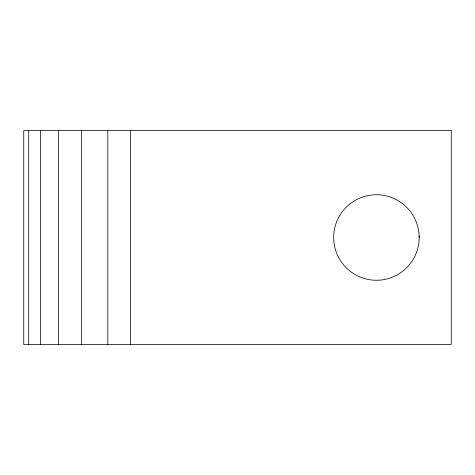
<?xml version="1.0" encoding="UTF-8"?>
<svg xmlns="http://www.w3.org/2000/svg" width="475" height="475" viewBox="0 0 475 475"><rect width="100%" height="100%" fill="white"/><g stroke="black" fill="none" stroke-linecap="round" stroke-linejoin="round"><path stroke-width="0.71" d="M419.152 235.921L419.176 237.5A42.762 42.762 0 0 1 355.033 274.532A42.762 42.762 0 0 1 355.033 200.468A42.762 42.762 0 0 1 419.176 237.5M130.536 130.595L130.536 344.405M107.825 130.595L107.825 344.405M81.558 130.595L81.558 344.405M58.633 130.595L58.633 344.405M40.607 130.595L40.607 344.405M28.708 130.595L28.708 344.405M451.25 130.595L23.75 130.595L23.75 344.405L451.25 344.405L451.25 130.595"/></g></svg>
